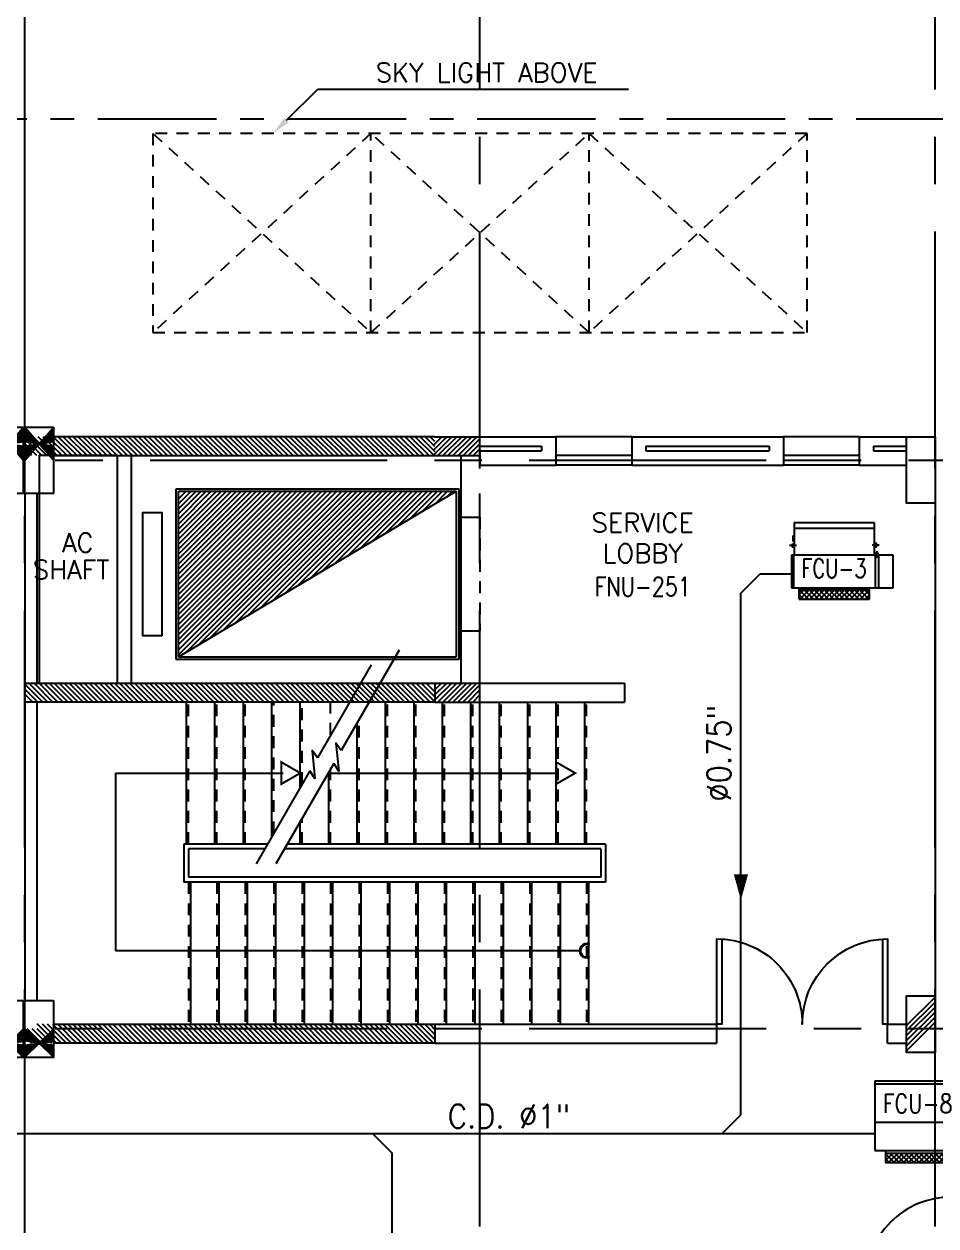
# Model space of a CAD drawing. Extents: x 417866242 to 417866469, y 43498047 to 43498124.
# Drawn here: x 417866416.33 to 417866425.95, y 43498082.73 to 43498095.41 of the extents above; entities that cross this region are included whole.
import ezdxf
from ezdxf.enums import TextEntityAlignment as Align

# ---------------------------------------------------------------- set-up
doc = ezdxf.new("R2010")
doc.units = 0
doc.header["$MEASUREMENT"] = 0
for name, pattern in [('CENTER', [2, 1.25, -0.25, 0.25, -0.25]), ('CENTERX2', [4, 2.5, -0.5, 0.5, -0.5]), ('HIDDEN2', [0.1875, 0.125, -0.0625])]:
    doc.linetypes.add(name, pattern=pattern)
doc.layers.get('0').update_dxf_attribs({"linetype": 'CONTINUOUS'})
for name, color, linetype in [('AC-CD', 6, 'CONTINUOUS'), ('AC-TEXT', 2, 'CONTINUOUS'), ('AXES', 11, 'CENTERX2'), ('AXES1', 11, 'CENTER'), ('COL', 11, 'CONTINUOUS'), ('DOOR', 11, 'CONTINUOUS'), ('EJ', 11, 'CONTINUOUS'), ('FCU', 6, 'CONTINUOUS'), ('HAT', 11, 'CONTINUOUS'), ('HIDDEN', 11, 'HIDDEN2'), ('INSUL', 11, 'CONTINUOUS'), ('LIFTS', 11, 'CONTINUOUS'), ('M-TEXT', 2, 'CONTINUOUS'), ('P-SOLIDWASTE', 6, 'CONTINUOUS'), ('RM-IND', 11, 'CONTINUOUS'), ('RM-NAME', 11, 'CONTINUOUS'), ('RM-NO', 11, 'CONTINUOUS'), ('ROOF', 11, 'CONTINUOUS'), ('SHAFT', 11, 'CONTINUOUS'), ('STR', 11, 'CONTINUOUS'), ('STR-H', 11, 'HIDDEN2'), ('WALL', 11, 'CONTINUOUS'), ('WIN', 11, 'CONTINUOUS')]:
    doc.layers.add(name, color=color, linetype=linetype)
doc.styles.add('ROMANS', font='ROMANS.shx', dxfattribs={"width": 0.6})
pattern_1 = [(45, (417590363.5455177, 43440754.82585952), (-0.02651650429449553, 0.02651650429449554), [])]
pattern_2 = [(135, (417866523.7411379, 43498044.99637684), (0.02651650429449553, 0.02651650429449554), [])]

# ---------------------------------------------------------------- blocks, each defined once
blk = doc.blocks.new('A$C376C1807')
at = {"layer": 'DOOR'}
for p, q in [((8.381903171539307e-08, 0.8999999298903276), (8.381903171539307e-08, 0.8499999298874172)), ((0.900000083813211, 0.8999999298903276), (8.381903171539307e-08, 0.8999999298903276)), ((8.381903171539307e-08, 0.8499999298874172), (0.8986101215996314, 0.8499999298874172))]:
    blk.add_line(p, q, dxfattribs=at)
blk.add_arc((8.381903171539307e-08, 0.8999999298830517), 0.8999999999941792, 270, 4.168816632087861e-10, dxfattribs=at)
blk = doc.blocks.new('C11')
at = {"layer": 'HAT'}
h = blk.add_hatch(dxfattribs=at)
h.set_pattern_fill('ANSI31', color=256, scale=300, style=0)
h.set_pattern_definition([(45, (-248556.1822811713, -75061.0053373936), (-26.51650429449553, 26.51650429449553), [])])
h.paths.add_polyline_path([(300.0000000000291, 700), (-2.91038304567337e-11, 700), (0, 349.9999999998981), (300.0000000000291, 349.9999999998981)])
h.paths.add_polyline_path([(300, 349.9999999998981), (-2.91038304567337e-11, 349.9999999998981), (-2.91038304567337e-11, 0), (300.0000000000291, 0)])
at = {"layer": 'COL'}
blk.add_lwpolyline([(300.0000000000291, 700), (299.9999999999709, 0), (0, 0), (0, 700)], close=True, dxfattribs=at)
blk = doc.blocks.new('C11D')
at = {"layer": 'COL', "linetype": 'ByBlock'}
for p in [(-320.0000000003783, 0), (0, 0)]:
    blk.add_blockref('C11', p, dxfattribs=at)
blk = doc.blocks.new('C5V')
at = {"layer": 'HAT'}
h = blk.add_hatch(dxfattribs=at)
h.set_pattern_fill('ANSI31', color=256, scale=300, style=0)
h.set_pattern_definition([(45, (-249196.1822811713, -54711.00533739357), (-26.51650429449553, 26.51650429449553), [])])
h.paths.add_polyline_path([(-19.9999999999709, 600.0000000000073), (-320, 600.0000000000073), (-320.0000000000291, 299.99999999992), (-19.99999999991269, 299.99999999992)])
h.paths.add_polyline_path([(-19.9999999999709, 299.9999999999127), (-320, 299.9999999999127), (-320, 7.275957614183426e-12), (-19.99999999994179, 7.275957614183426e-12)])
h = blk.add_hatch(dxfattribs=at)
h.set_pattern_fill('ANSI31', color=256, scale=300, style=0)
h.set_pattern_definition([(45, (-248876.1822811713, -54711.00533739358), (-26.51650429449553, 26.51650429449553), [])])
h.paths.add_polyline_path([(300.0000000000582, 600), (2.91038304567337e-11, 600), (0, 299.9999999999127), (300.0000000001164, 299.9999999999127)])
h.paths.add_polyline_path([(300.0000000000582, 299.9999999999054), (2.91038304567337e-11, 299.9999999999054), (2.91038304567337e-11, 0), (300.0000000000873, 0)])
at = {"layer": 'COL'}
for points in [[(-19.99999999994179, 600.0000000000073), (-19.99999999994179, 7.275957614183426e-12), (-320.0000000000291, 7.275957614183426e-12), (-320.0000000000291, 600.0000000000073)], [(300.0000000000873, 600), (300.0000000000873, 0), (0, 0), (0, 600)]]:
    blk.add_lwpolyline(points, close=True, dxfattribs=at)
blk = doc.blocks.new('D180')
at = {"layer": 'DOOR'}
blk.add_lwpolyline([(850.0000000000009, 898.6100377805715), (850.0000000000009, -2.842170943040401e-14), (900.0000000000009, -2.842170943040401e-14), (900.0000000000009, 900, 0.4142135623730951), (-8.668621376273222e-13, -2.842170943040401e-14, 0.4142135623730951), (-900.0000000000009, 900), (-900.0000000000009, -2.842170943040401e-14), (-850.0000000000009, -2.842170943040401e-14), (-850.0000000000009, 898.6100377805715)], format="xyb", dxfattribs=at)
blk = doc.blocks.new('*X98')
at = {"color": 0}
for p, q in [((16890.47746209932, -2466.570672882412), (16943.4517006644, -2413.596434317336)), ((16890.47746209932, -2519.603681471403), (16990.47746209933, -2419.603681471401)), ((16990.47746209933, -2565.49912589376), (16890.47746209932, -2465.499125893757)), ((16890.47746209932, -2572.636690060394), (16990.47746209933, -2472.636690060392)), ((16990.47746209933, -2618.532134482751), (16890.47746209932, -2518.532134482748)), ((16890.47746209932, -2625.669698649385), (16990.47746209933, -2525.669698649383)), ((16990.47746209933, -2512.466117304769), (16891.6077791119, -2413.596434317336)), ((16990.47746209933, -2459.433108715778), (16944.64078770089, -2413.596434317336)), ((16990.47746209933, -2671.565143071742), (16890.47746209932, -2571.565143071739)), ((16890.47746209932, -2678.702707238376), (16990.47746209933, -2578.702707238374)), ((16990.47746209933, -2724.598151660733), (16890.47746209932, -2624.59815166073)), ((16890.47746209932, -2731.735715827367), (16990.47746209933, -2631.735715827365)), ((16990.47746209933, -2777.631160249724), (16890.47746209932, -2677.631160249721)), ((16890.47746209932, -2784.768724416358), (16990.47746209933, -2684.768724416357)), ((16990.47746209933, -2830.664168838715), (16890.47746209932, -2730.664168838713)), ((16890.47746209932, -2837.801733005349), (16990.47746209933, -2737.801733005348)), ((16990.47746209933, -2883.697177427706), (16890.47746209932, -2783.697177427704)), ((16890.47746209932, -2890.83474159434), (16990.47746209933, -2790.834741594339)), ((16990.47746209933, -2936.730186016697), (16890.47746209932, -2836.730186016694)), ((16890.47746209932, -2943.867750183331), (16990.47746209933, -2843.86775018333)), ((16990.47746209933, -2989.763194605689), (16890.47746209932, -2889.763194605686)), ((16890.47746209932, -2996.900758772323), (16990.47746209933, -2896.900758772321)), ((16990.47746209933, -3042.796203194679), (16890.47746209932, -2942.796203194677)), ((16890.47746209932, -3049.933767361314), (16990.47746209933, -2949.933767361312)), ((16990.47746209933, -3095.82921178367), (16890.47746209932, -2995.829211783668)), ((16890.47746209932, -3102.966775950305), (16990.47746209933, -3002.966775950303)), ((16990.47746209933, -3148.862220372662), (16890.47746209932, -3048.862220372659)), ((16943.52866745501, -3154.946434317336), (16890.47746209932, -3101.89522896165)), ((16891.53081232129, -3154.946434317336), (16990.47746209933, -3055.999784539294)), ((16944.56382091028, -3154.946434317336), (16990.47746209933, -3109.032793128285))]:
    blk.add_line(p, q, dxfattribs=at)
blk = doc.blocks.new('*X14')
at = {"color": 0}
for p, q in [((-750.2433014437457, 2537.8032310737), (-672.2561432365363, 2615.790389280909)), ((-750.243301443746, 2590.836239662691), (-725.2891518255274, 2615.790389280909)), ((-659.6350886662223, 2515.790389280909), (-750.2433014437461, 2606.398602058433)), ((-712.6680972552134, 2515.790389280909), (-750.2433014437458, 2553.365593469442)), ((-719.2231346475452, 2515.790389280909), (-619.2231346475452, 2615.790389280909)), ((-606.6020800772312, 2515.790389280909), (-706.6020800772312, 2615.790389280909)), ((-666.190126058554, 2515.790389280909), (-566.1901260585541, 2615.790389280909)), ((-553.5690714882402, 2515.790389280909), (-653.5690714882402, 2615.790389280909)), ((-613.157117469563, 2515.790389280909), (-513.1571174695631, 2615.790389280909)), ((-500.5360628992491, 2515.790389280909), (-600.5360628992491, 2615.790389280909)), ((-560.124108880572, 2515.790389280909), (-460.124108880572, 2615.790389280909)), ((-447.5030543102581, 2515.790389280909), (-547.503054310258, 2615.790389280909)), ((-507.0911002915809, 2515.790389280909), (-407.0911002915809, 2615.790389280909)), ((-394.470045721267, 2515.790389280909), (-494.470045721267, 2615.790389280909)), ((-454.0580917025898, 2515.790389280909), (-354.0580917025898, 2615.790389280909)), ((-341.4370371322759, 2515.790389280909), (-441.4370371322759, 2615.790389280909)), ((-401.0250831135987, 2515.790389280909), (-301.0250831135988, 2615.790389280909)), ((-288.4040285432848, 2515.790389280909), (-388.4040285432848, 2615.790389280909)), ((-347.9920745246076, 2515.790389280909), (-247.9920745246077, 2615.790389280909)), ((-235.3710199542938, 2515.790389280909), (-335.3710199542938, 2615.790389280909)), ((-294.9590659356166, 2515.790389280909), (-194.9590659356166, 2615.790389280909)), ((-182.3380113653027, 2515.790389280909), (-282.3380113653027, 2615.790389280909)), ((-241.9260573466255, 2515.790389280909), (-141.9260573466256, 2615.790389280909)), ((-129.3050027763116, 2515.790389280909), (-229.3050027763116, 2615.790389280909)), ((-188.8930487576345, 2515.790389280909), (-88.89304875763449, 2615.790389280909)), ((-76.27199418732056, 2515.790389280909), (-176.2719941873206, 2615.790389280909)), ((-135.8600401686434, 2515.790389280909), (-35.86004016864342, 2615.790389280909)), ((-23.23898559832949, 2515.790389280909), (-123.2389855983295, 2615.790389280909)), ((-82.82703157965233, 2515.790389280909), (17.17296842034765, 2615.790389280909)), ((29.79402299066158, 2515.790389280909), (-70.2059770093384, 2615.790389280909)), ((-29.79402299066158, 2515.790389280909), (70.2059770093384, 2615.790389280909)), ((82.82703157965233, 2515.790389280909), (-17.17296842034765, 2615.790389280909)), ((23.23898559832949, 2515.790389280909), (123.2389855983295, 2615.790389280909)), ((135.8600401686434, 2515.790389280909), (35.86004016864342, 2615.790389280909)), ((76.27199418732056, 2515.790389280909), (176.2719941873206, 2615.790389280909)), ((188.8930487576345, 2515.790389280909), (88.89304875763449, 2615.790389280909)), ((129.3050027763116, 2515.790389280909), (214.7566985562537, 2601.242085060851)), ((214.7566985562536, 2542.959748071281), (141.9260573466256, 2615.790389280909)), ((182.3380113653027, 2515.790389280909), (214.7566985562536, 2548.20907647186)), ((214.7566985562537, 2595.992756660272), (194.9590659356166, 2615.790389280909))]:
    blk.add_line(p, q, dxfattribs=at)
blk = doc.blocks.new('WAP16')
at = {"color": 6}
for p, q in [((-597, 0), (-597, -737)), ((-597, 0), (597, 0)), ((597, 0), (597, -737)), ((-597, -437), (597, -437)), ((-597, -737), (597, -737))]:
    blk.add_line(p, q, dxfattribs=at)
at = {"color": 3}
for p, q in [((-597, -32), (597, -32)), ((597, -437), (835, -437)), ((835, -437), (835, -737)), ((597, -562.0173622146249), (670.3489288687706, -562.0173622146249)), ((-482.5, -737), (-482.5, -862)), ((482.5, -737), (482.5, -862)), ((597, -737), (835, -737)), ((-482.5, -762), (482.5, -762)), ((-482.5, -862), (482.5, -862))]:
    blk.add_line(p, q, dxfattribs=at)
at = {"color": 11}
blk.add_blockref('*X14', (267.7433014512062, -3377.790389284492), dxfattribs=at)
blk = doc.blocks.new('RM1')
at = {"layer": 'RM-NAME', "style": 'ROMANS'}
for tag, p in [('ROOMNAME1', (0, 323.8095238059759)), ('ROOMNAME2', (0, 0))]:
    blk.add_attdef(tag, text='', height=200, dxfattribs=at).set_placement(p, align=Align.MIDDLE)

msp = doc.modelspace()

# ---------------------------------------------------------------- hatches: boundary and pattern name
at = {"layer": 'HAT'}
h = msp.add_hatch(dxfattribs=at)
h.set_pattern_fill('ANSI31', color=256, scale=0.3, style=0)
h.set_pattern_definition(pattern_2)
h.paths.add_polyline_path([(417866419.9410165, 43498091.05878641), (417866420.6660165, 43498091.05878641), (417866420.6660165, 43498090.85878641), (417866419.9410165, 43498090.85878641)])
h.paths.add_polyline_path([(417866418.7410165, 43498091.05878641), (417866419.9410165, 43498091.05878641), (417866419.9410165, 43498090.85878641), (417866418.7410165, 43498090.85878641)])
h.paths.add_polyline_path([(417866417.5410165, 43498091.05878641), (417866418.7410165, 43498091.05878641), (417866418.7410165, 43498090.85878641), (417866417.5410165, 43498090.85878641)])
h.paths.add_polyline_path([(417866416.3410165, 43498091.05878641), (417866417.5410165, 43498091.05878641), (417866417.5410165, 43498090.85878641), (417866416.3410165, 43498090.85878641)])
h = msp.add_hatch(dxfattribs=at)
h.set_pattern_fill('ANSI31', color=256, scale=0.3, style=0)
h.set_pattern_definition(pattern_1)
h.paths.add_polyline_path([(417866421.1410165, 43498091.05878641), (417866420.6567662, 43498091.05878641), (417866420.6567662, 43498090.85878641), (417866421.1410165, 43498090.85878641), (417866421.1410165, 43498090.91952882)])
h = msp.add_hatch(dxfattribs=at)
h.set_pattern_fill('ANSI31', color=256, scale=0.3, style=0)
h.set_pattern_definition(pattern_1)
h.paths.add_polyline_path([(417866418.7410165, 43498090.48378641), (417866417.9598536, 43498090.48378641), (417866417.9598536, 43498089.60878641), (417866418.7410165, 43498089.60878641)])
h.paths.add_polyline_path([(417866419.9410165, 43498090.48378641), (417866418.7410165, 43498090.48378641), (417866418.7410165, 43498089.60878641), (417866419.4247183, 43498089.60878641), (417866419.9410165, 43498089.91688265)])
h.paths.add_polyline_path([(417866418.7410165, 43498089.60878641), (417866417.9598536, 43498089.60878641), (417866417.9598536, 43498088.73464193), (417866418.7410165, 43498089.20079368)])
h.paths.add_polyline_path([(417866419.4247183, 43498089.60878641), (417866418.7410165, 43498089.60878641), (417866418.7410165, 43498089.20079368)])
h.paths.add_polyline_path([(417866420.8910165, 43498090.48378641), (417866419.9410165, 43498090.48378641), (417866419.9410165, 43498089.91688265)])
h.paths.add_polyline_path([(417866419.5797361, 43498089.50021498), (417866419.5797361, 43498089.81735784), (417866419.7597361, 43498089.81735784), (417866419.7597361, 43498089.50021498)], flags=9)
h = msp.add_hatch(dxfattribs=at)
h.set_pattern_fill('ANSI31', color=256, scale=0.3, style=0)
h.set_pattern_definition([(135, (417866716.7071988, 43497935.08905244), (0.02651650429449553, 0.02651650429449554), [])])
h.paths.add_polyline_path([(417866416.3410165, 43498088.25878641), (417866416.3410165, 43498088.45878641), (417866420.6660165, 43498088.45878641), (417866420.6660165, 43498088.25878641)])
h = msp.add_hatch(dxfattribs=at)
h.set_pattern_fill('ANSI31', color=256, scale=0.3, style=0)
h.set_pattern_definition(pattern_1)
h.paths.add_polyline_path([(417866421.1410165, 43498088.45878641), (417866420.6676539, 43498088.45878641), (417866420.6676539, 43498088.40878641), (417866421.1410165, 43498088.40878641)])
h.paths.add_polyline_path([(417866421.1410165, 43498088.40878641), (417866420.6676539, 43498088.40878641), (417866420.6676539, 43498088.25878641), (417866421.1410165, 43498088.25878641)])
h = msp.add_hatch(dxfattribs=at)
h.set_pattern_fill('ANSI31', color=256, scale=0.3, style=0)
h.set_pattern_definition([(45, (417866125.1048342, 43498029.79778107), (-0.02651650429449553, 0.02651650429449554), [])])
h.paths.add_polyline_path([(417866425.9410165, 43498085.15878641), (417866425.6410165, 43498085.15878641), (417866425.6410165, 43498084.80878641), (417866425.9410165, 43498084.80878641)])
h.paths.add_polyline_path([(417866425.9410165, 43498084.80878641), (417866425.6410165, 43498084.80878641), (417866425.6410165, 43498084.55878641), (417866425.9410165, 43498084.55878641)])
h = msp.add_hatch(dxfattribs=at)
h.set_pattern_fill('ANSI31', color=256, scale=0.3, style=0)
h.set_pattern_definition(pattern_2)
h.paths.add_polyline_path([(417866419.9410165, 43498084.80878641), (417866420.6660165, 43498084.80878641), (417866420.6660165, 43498084.65878641), (417866419.9410165, 43498084.65878641)])
h.paths.add_polyline_path([(417866419.9410165, 43498084.85878641), (417866420.6660165, 43498084.85878641), (417866420.6660165, 43498084.80878641), (417866419.9410165, 43498084.80878641)])
h.paths.add_polyline_path([(417866418.7410165, 43498084.80878641), (417866419.9410165, 43498084.80878641), (417866419.9410165, 43498084.65878641), (417866418.7410165, 43498084.65878641)])
h.paths.add_polyline_path([(417866418.7410165, 43498084.85878641), (417866419.9410165, 43498084.85878641), (417866419.9410165, 43498084.80878641), (417866418.7410165, 43498084.80878641)])
h.paths.add_polyline_path([(417866417.5410165, 43498084.80878641), (417866418.7410165, 43498084.80878641), (417866418.7410165, 43498084.65878641), (417866417.5410165, 43498084.65878641)])
h.paths.add_polyline_path([(417866417.5410165, 43498084.85878641), (417866418.7410165, 43498084.85878641), (417866418.7410165, 43498084.80878641), (417866417.5410165, 43498084.80878641)])
h.paths.add_polyline_path([(417866416.3410165, 43498084.80878641), (417866417.5410165, 43498084.80878641), (417866417.5410165, 43498084.65878641), (417866416.3410165, 43498084.65878641)])
h.paths.add_polyline_path([(417866416.4652867, 43498084.85878641), (417866417.5410165, 43498084.85878641), (417866417.5410165, 43498084.80878641), (417866416.4652867, 43498084.80878641)])

# ---------------------------------------------------------------- linework, layer by layer
at = {"layer": 'AC-CD'}
for p, q in [((417866423.8935648, 43498089.40879776), (417866424.0935647, 43498089.60879776)), ((417866424.427861, 43498089.60879776), (417866424.0935647, 43498089.60879776)), ((417866423.8935648, 43498083.9016654), (417866423.8935648, 43498089.40879776)), ((417866423.6935648, 43498083.70166537), (417866423.8935648, 43498083.9016654)), ((417866425.3052565, 43498083.70166536), (417866403.5682586, 43498083.70166537)), ((417866420.0119507, 43498083.70166537), (417866420.2119507, 43498083.50166537)), ((417866420.2119507, 43498083.50166537), (417866420.2119507, 43498076.23616316))]:
    msp.add_line(p, q, dxfattribs=at)
at = {"layer": 'AXES'}
for p, q in [((417866421.1410165, 43498046.72449277), (417866421.1410165, 43498123.53716789)), ((417866416.3410165, 43498046.72449277), (417866416.3410165, 43498123.18716789)), ((417866425.9410165, 43498046.72449277), (417866425.9410165, 43498123.18716789)), ((417866468.1610165, 43498090.80878641), (417866400.1210165, 43498090.80878641)), ((417866468.1610165, 43498084.80878641), (417866400.1210165, 43498084.80878641))]:
    msp.add_line(p, q, dxfattribs=at)
at = {"layer": 'AXES1'}
msp.add_line((417866458.3610165, 43498094.40878641), (417866400.1210165, 43498094.40878641), dxfattribs=at)
at = {"layer": 'COL'}
for p, q in [((417866416.3410165, 43498091.05878641), (417866416.3410165, 43498090.85878641)), ((417866420.6660165, 43498091.05878641), (417866416.6410165, 43498091.05878641)), ((417866416.6410165, 43498090.85878641), (417866421.1410165, 43498090.85878641))]:
    msp.add_line(p, q, dxfattribs=at)
for points in [[(417866420.6660165, 43498088.25878641), (417866416.3410165, 43498088.25878641), (417866416.3410165, 43498088.45878641), (417866420.6660165, 43498088.45878641)], [(417866425.9410165, 43498085.15878641), (417866425.9410165, 43498084.55878641), (417866425.6410165, 43498084.55878641), (417866425.6410165, 43498085.15878641)]]:
    msp.add_lwpolyline(points, close=True, dxfattribs=at)
for points in [[(417866416.4652867, 43498084.85878641), (417866416.4737744, 43498084.85878641)], [(417866416.6410165, 43498084.85878641), (417866420.6660165, 43498084.85878641), (417866420.6660165, 43498084.65878641), (417866416.6410165, 43498084.65878641)]]:
    msp.add_lwpolyline(points, dxfattribs=at)
at = {"layer": 'EJ'}
for p, q in [((417866416.3410165, 43498090.45878641), (417866416.3410165, 43498085.10878641)), ((417866416.3410165, 43498081.45878641), (417866416.3410165, 43498084.55878641))]:
    msp.add_line(p, q, dxfattribs=at)
at = {"layer": 'FCU', "color": 6}
for p, q in [((417866424.456436, 43498090.15444711), (417866425.300936, 43498090.15444711)), ((417866424.456436, 43498090.15444711), (417866424.456436, 43498089.8083721)), ((417866425.300936, 43498090.15444711), (417866425.300936, 43498089.8083721)), ((417866424.427861, 43498089.8083721), (417866424.427861, 43498089.4654721)), ((417866425.347786, 43498089.8083721), (417866424.427861, 43498089.8083721)), ((417866425.347786, 43498089.4654721), (417866425.347786, 43498089.8083721)), ((417866424.427861, 43498089.4654721), (417866425.347786, 43498089.4654721))]:
    msp.add_line(p, q, dxfattribs=at)
at = {"layer": 'FCU', "color": 3}
for p, q in [((417866424.456436, 43498090.0941221), (417866425.300936, 43498090.0941221)), ((417866424.4414361, 43498090.01281139), (417866424.456436, 43498090.01281139)), ((417866424.4414361, 43498090.01281139), (417866424.4414361, 43498089.9578771)), ((417866424.4065018, 43498089.91234711), (417866424.4792058, 43498089.91234711)), ((417866424.426436, 43498089.92234711), (417866424.426436, 43498089.9023471)), ((417866424.426436, 43498089.92234711), (417866424.456436, 43498089.92234711)), ((417866424.426436, 43498089.9023471), (417866424.456436, 43498089.9023471)), ((417866424.4414361, 43498089.9578771), (417866424.456436, 43498089.9578771)), ((417866424.4414361, 43498089.93306807), (417866424.4414361, 43498089.8853882)), ((417866425.3508703, 43498089.91234711), (417866425.2781662, 43498089.91234711)), ((417866425.330936, 43498089.92234711), (417866425.300936, 43498089.92234711)), ((417866425.330936, 43498089.9023471), (417866425.300936, 43498089.9023471)), ((417866425.315936, 43498089.94214994), (417866425.315936, 43498089.8853882)), ((417866425.326336, 43498089.8494531), (417866425.326336, 43498089.78116439)), ((417866425.330936, 43498089.92234711), (417866425.330936, 43498089.9023471)), ((417866424.4482682, 43498089.8083721), (417866424.4482682, 43498089.4654721)), ((417866425.3091038, 43498089.8083721), (417866425.3091038, 43498089.4654721)), ((417866425.336336, 43498089.83337211), (417866425.316336, 43498089.83337211)), ((417866425.316336, 43498089.83337211), (417866425.316336, 43498089.8083721)), ((417866425.336336, 43498089.83337211), (417866425.336336, 43498089.8083721)), ((417866425.500186, 43498089.8083721), (417866425.347786, 43498089.8083721)), ((417866425.500186, 43498089.4654721), (417866425.500186, 43498089.8083721)), ((417866424.508011, 43498089.34324711), (417866424.508011, 43498089.4654721)), ((417866425.249361, 43498089.34324711), (417866425.249361, 43498089.4654721)), ((417866425.347786, 43498089.4654721), (417866425.500186, 43498089.4654721)), ((417866424.508011, 43498089.4432471), (417866425.249361, 43498089.4432471)), ((417866424.508011, 43498089.34324711), (417866425.249361, 43498089.34324711))]:
    msp.add_line(p, q, dxfattribs=at)
at = {"layer": 'HIDDEN'}
for p, q in [((417866417.6910166, 43498094.25878641), (417866419.9910165, 43498092.15878641)), ((417866419.9910165, 43498094.25878641), (417866417.6910166, 43498092.15878641)), ((417866417.6910166, 43498094.25878641), (417866417.6910166, 43498092.15878641)), ((417866424.5910165, 43498094.25878641), (417866417.6910166, 43498094.25878641)), ((417866419.9910165, 43498092.15878641), (417866419.9910165, 43498094.25878641)), ((417866419.9910165, 43498092.15878641), (417866419.9910165, 43498094.25878641)), ((417866419.9910165, 43498092.15878641), (417866422.2910165, 43498094.25878641)), ((417866422.2910165, 43498092.15878641), (417866419.9910165, 43498094.25878641)), ((417866422.2910165, 43498092.15878641), (417866422.2910165, 43498094.25878641)), ((417866422.2910165, 43498092.15878641), (417866422.2910165, 43498094.25878641)), ((417866422.2910165, 43498094.25878641), (417866424.5910165, 43498092.15878641)), ((417866424.5910165, 43498094.25878641), (417866422.2910165, 43498092.15878641)), ((417866424.5910165, 43498092.15878641), (417866424.5910165, 43498094.25878641)), ((417866417.6910166, 43498092.15878641), (417866424.5910165, 43498092.15878641)), ((417866421.1410165, 43498090.20878641), (417866421.1410165, 43498089.00878641))]:
    msp.add_line(p, q, dxfattribs=at)
at = {"layer": 'INSUL'}
for p, q in [((417866421.1410165, 43498090.95878641), (417866421.7910165, 43498090.95878641)), ((417866421.1410165, 43498090.90878641), (417866421.7910165, 43498090.90878641)), ((417866421.7910165, 43498090.95878641), (417866421.7910165, 43498090.90878641)), ((417866422.8910165, 43498090.95878641), (417866422.8910165, 43498090.90878641)), ((417866422.8910165, 43498090.95878641), (417866424.1910165, 43498090.95878641)), ((417866422.8910165, 43498090.90878641), (417866424.1910165, 43498090.90878641)), ((417866424.1910165, 43498090.95878641), (417866424.1910165, 43498090.90878641)), ((417866425.2910165, 43498090.95878641), (417866425.6410165, 43498090.95878641)), ((417866425.2910165, 43498090.95878641), (417866425.2910165, 43498090.90878641)), ((417866425.2910165, 43498090.90878641), (417866425.6410165, 43498090.90878641))]:
    msp.add_line(p, q, dxfattribs=at)
at = {"layer": 'LIFTS'}
for p, q in [((417866417.9348537, 43498090.50878641), (417866420.9160165, 43498090.50878641)), ((417866417.9348537, 43498088.70878641), (417866417.9348537, 43498090.50878641)), ((417866417.9598536, 43498088.73464194), (417866420.8910165, 43498090.48378641)), ((417866417.9598536, 43498090.48378641), (417866420.8910165, 43498090.48378641)), ((417866417.9598536, 43498088.73378641), (417866417.9598536, 43498090.48378641)), ((417866420.8910165, 43498090.48378641), (417866420.8910165, 43498088.73378641)), ((417866420.9160165, 43498090.50878641), (417866420.9160165, 43498088.70878641)), ((417866420.9410165, 43498089.00878641), (417866420.9410165, 43498090.20878641)), ((417866420.9160165, 43498088.70878641), (417866417.9348537, 43498088.70878641)), ((417866420.8910165, 43498088.73378641), (417866417.9598536, 43498088.73378641))]:
    msp.add_line(p, q, dxfattribs=at)
msp.add_lwpolyline([(417866417.7848536, 43498088.95878641), (417866417.5848536, 43498088.95878641), (417866417.5848536, 43498090.25878641), (417866417.7848536, 43498090.25878641)], close=True, dxfattribs=at)
at = {"layer": 'P-SOLIDWASTE'}
for points in [[(417866423.8935648, 43498086.16779378, 0, 0.1500000000000001, 0), (417866423.8935648, 43498086.44066212, 0.1500000000000001, 0.1500000000000001, 0)], [(417866422.1877154, 43498083.70166536, 0, 0.1500000000000001, 0), (417866422.4605837, 43498083.70166536, 0.1500000000000001, 0.1500000000000001, 0)]]:
    msp.add_lwpolyline(points, format="xyseb", dxfattribs=at)
at = {"layer": 'RM-IND'}
for p, q in [((417866419.1000762, 43498094.39986173), (417866419.428517, 43498094.7267012)), ((417866419.428517, 43498094.7267012), (417866419.9414697, 43498094.7267012)), ((417866419.9414697, 43498094.7267012), (417866422.7081363, 43498094.7267012))]:
    msp.add_line(p, q, dxfattribs=at)
msp.add_solid([(417866419.1235888, 43498094.37623398), (417866419.0765637, 43498094.42348949), (417866418.9583097, 43498094.25878641)], dxfattribs=at)
at = {"layer": 'ROOF'}
msp.add_line((417866416.3410165, 43498091.15878641), (417866416.3410165, 43498102.70878641), dxfattribs=at)
at = {"layer": 'SHAFT'}
msp.add_lwpolyline([(417866417.3160165, 43498090.85878641), (417866416.4910165, 43498090.85878641), (417866416.4910165, 43498088.45878641), (417866417.3160165, 43498088.45878641)], close=True, dxfattribs=at)
at = {"layer": 'STR'}
for p, q in [((417866420.2878523, 43498088.80525178), (417866419.6765709, 43498087.74648125)), ((417866419.9918821, 43498088.6512389), (417866419.4250603, 43498087.66947482)), ((417866418.0452856, 43498086.75878641), (417866418.0452856, 43498088.25878641)), ((417866418.3452855, 43498086.75878641), (417866418.3452855, 43498088.25878641)), ((417866418.6452855, 43498086.75878641), (417866418.6452855, 43498088.25878641)), ((417866418.9452856, 43498086.83848058), (417866418.9452856, 43498088.25878641)), ((417866419.2452856, 43498087.35809583), (417866419.2452856, 43498088.25878641)), ((417866420.1452855, 43498086.75878641), (417866420.1452855, 43498088.25878641)), ((417866420.4452856, 43498086.75878641), (417866420.4452856, 43498088.25878641)), ((417866420.7452856, 43498086.75878641), (417866420.7452856, 43498088.25878641)), ((417866421.0452856, 43498086.75878641), (417866421.0452856, 43498088.25878641)), ((417866421.3452855, 43498086.75878641), (417866421.3452855, 43498088.25878641)), ((417866421.6452855, 43498086.75878641), (417866421.6452855, 43498088.25878641)), ((417866421.9452856, 43498086.75878641), (417866421.9452856, 43498088.25878641)), ((417866422.2452856, 43498086.75878641), (417866422.2452856, 43498088.25878641)), ((417866419.8452855, 43498086.75878641), (417866419.8452855, 43498088.03870357)), ((417866419.597708, 43498087.60988675), (417866418.9864266, 43498086.55111623)), ((417866417.2952867, 43498087.50878641), (417866417.2952867, 43498085.63378641)), ((417866417.2952867, 43498087.50878641), (417866419.0652856, 43498087.50878641)), ((417866419.3461974, 43498087.53288032), (417866418.7793757, 43498086.55111623)), ((417866419.5452856, 43498086.75878641), (417866419.5452856, 43498087.51908832)), ((417866419.5452856, 43498087.50878641), (417866421.9452856, 43498087.50878641)), ((417866419.2452856, 43498086.75878641), (417866419.2452856, 43498086.99947308)), ((417866418.0152856, 43498086.75878641), (417866418.0152856, 43498086.35878641)), ((417866418.8992741, 43498086.75878641), (417866418.0152856, 43498086.75878641)), ((417866418.0652856, 43498086.70878641), (417866418.0652856, 43498086.40878641)), ((417866418.8704066, 43498086.70878641), (417866418.0652856, 43498086.70878641)), ((417866422.4152857, 43498086.70878641), (417866419.0774575, 43498086.70878641)), ((417866422.4652858, 43498086.75878641), (417866419.106325, 43498086.75878641)), ((417866422.4152857, 43498086.70878641), (417866422.4152857, 43498086.40878641)), ((417866422.4652858, 43498086.75878641), (417866422.4652858, 43498086.35878641)), ((417866422.4652858, 43498086.35878641), (417866418.0152856, 43498086.35878641)), ((417866422.4152857, 43498086.40878641), (417866418.0652856, 43498086.40878641)), ((417866418.0852855, 43498086.35878641), (417866418.0852855, 43498084.85878641)), ((417866418.3852856, 43498086.35878641), (417866418.3852856, 43498084.85878641)), ((417866418.6852856, 43498086.35878641), (417866418.6852856, 43498084.85878641)), ((417866418.9852855, 43498086.35878641), (417866418.9852855, 43498084.85878641)), ((417866419.2852855, 43498086.35878641), (417866419.2852855, 43498084.85878641)), ((417866419.5852855, 43498086.35878641), (417866419.5852855, 43498084.85878641)), ((417866419.8852856, 43498086.35878641), (417866419.8852856, 43498084.85878641)), ((417866420.1852856, 43498086.35878641), (417866420.1852856, 43498084.85878641)), ((417866420.4852855, 43498086.35878641), (417866420.4852855, 43498084.85878641)), ((417866420.7852855, 43498086.35878641), (417866420.7852855, 43498084.85878641)), ((417866421.0852855, 43498086.35878641), (417866421.0852855, 43498084.85878641)), ((417866421.3852856, 43498086.35878641), (417866421.3852856, 43498084.85878641)), ((417866421.6852856, 43498086.35878641), (417866421.6852856, 43498084.85878641)), ((417866421.9852855, 43498086.35878641), (417866421.9852855, 43498084.85878641)), ((417866422.2852855, 43498086.35878641), (417866422.2852855, 43498084.85878641)), ((417866422.1902856, 43498085.63378641), (417866417.2952867, 43498085.63378641))]:
    msp.add_line(p, q, dxfattribs=at)
at = {"layer": 'STR', "linetype": 'HIDDEN2'}
msp.add_line((417866419.5652856, 43498087.91235209), (417866419.5652856, 43498088.25878641), dxfattribs=at)
at = {"layer": 'STR'}
for points in [[(417866419.6765709, 43498087.74648125), (417866419.6218365, 43498087.82394496), (417866419.6510474, 43498087.52958656), (417866419.597708, 43498087.60988675)], [(417866419.4250603, 43498087.66947482), (417866419.3703259, 43498087.74693853), (417866419.3995368, 43498087.45258013), (417866419.3461974, 43498087.53288032)]]:
    msp.add_lwpolyline(points, dxfattribs=at)
at = {"layer": 'STR', "const_width": 0.02151219134471617}
for points in [[(417866419.0452856, 43498087.39331636), (417866419.0452856, 43498087.62425646), (417866419.2452856, 43498087.50878641)], [(417866421.9452856, 43498087.39331636), (417866421.9452856, 43498087.62425646), (417866422.1452855, 43498087.50878641)]]:
    msp.add_lwpolyline(points, close=True, dxfattribs=at)
at = {"layer": 'STR'}
for radius, start, end in [(0.07499999999999155, 66.42182266570502, 293.578177334295), (0.065, 62.51357521648271, 297.4864247835172)]:
    msp.add_arc((417866422.2652856, 43498085.63378641), radius, start, end, dxfattribs=at)
at = {"layer": 'STR-H'}
for p, q in [((417866418.0652856, 43498086.75878641), (417866418.0652856, 43498088.25878641)), ((417866418.3652855, 43498086.75878641), (417866418.3652855, 43498088.25878641)), ((417866418.6652855, 43498086.75878641), (417866418.6652855, 43498088.25878641)), ((417866418.9652855, 43498086.8731216), (417866418.9652855, 43498088.25878641)), ((417866419.2652856, 43498087.39273684), (417866419.2652856, 43498088.25878641)), ((417866420.1652855, 43498086.75878641), (417866420.1652855, 43498088.25878641)), ((417866420.4652855, 43498086.75878641), (417866420.4652855, 43498088.25878641)), ((417866420.7652856, 43498086.75878641), (417866420.7652856, 43498088.25878641)), ((417866421.0652856, 43498086.75878641), (417866421.0652856, 43498088.25878641)), ((417866421.3652855, 43498086.75878641), (417866421.3652855, 43498088.25878641)), ((417866421.6652855, 43498086.75878641), (417866421.6652855, 43498088.25878641)), ((417866421.9652855, 43498086.75878641), (417866421.9652855, 43498088.25878641)), ((417866422.2652856, 43498086.75878641), (417866422.2652856, 43498088.25878641)), ((417866419.8652855, 43498086.75878641), (417866419.8652855, 43498088.07334458)), ((417866419.5652856, 43498086.75878641), (417866419.5652856, 43498087.55372934)), ((417866419.2652856, 43498086.75878641), (417866419.2652856, 43498087.0341141)), ((417866418.0652856, 43498086.35878641), (417866418.0652856, 43498084.85878641)), ((417866418.3652855, 43498086.35878641), (417866418.3652855, 43498084.85878641)), ((417866418.6652855, 43498086.35878641), (417866418.6652855, 43498084.85878641)), ((417866418.9652855, 43498086.35878641), (417866418.9652855, 43498084.85878641)), ((417866419.2652856, 43498086.35878641), (417866419.2652856, 43498084.85878641)), ((417866419.5652856, 43498086.35878641), (417866419.5652856, 43498084.85878641)), ((417866419.8652855, 43498086.35878641), (417866419.8652855, 43498084.85878641)), ((417866420.1652855, 43498086.35878641), (417866420.1652855, 43498084.85878641)), ((417866420.4652855, 43498086.35878641), (417866420.4652855, 43498084.85878641)), ((417866420.7652856, 43498086.35878641), (417866420.7652856, 43498084.85878641)), ((417866421.0652856, 43498086.35878641), (417866421.0652856, 43498084.85878641)), ((417866421.3652855, 43498086.35878641), (417866421.3652855, 43498084.85878641)), ((417866421.6652855, 43498086.35878641), (417866421.6652855, 43498084.85878641)), ((417866421.9652855, 43498086.35878641), (417866421.9652855, 43498084.85878641)), ((417866422.2652856, 43498086.35878641), (417866422.2652856, 43498084.85878641))]:
    msp.add_line(p, q, dxfattribs=at)
at = {"layer": 'WALL'}
for p, q in [((417866420.6660165, 43498091.05878641), (417866421.9410165, 43498091.05878641)), ((417866421.9410165, 43498091.05878641), (417866421.9410165, 43498090.75878641)), ((417866422.7410165, 43498091.05878641), (417866422.7410165, 43498090.75878641)), ((417866422.7410165, 43498091.05878641), (417866424.3410165, 43498091.05878641)), ((417866424.3410165, 43498091.05878641), (417866424.3410165, 43498090.75878641)), ((417866425.1410165, 43498091.05878641), (417866425.6410165, 43498091.05878641)), ((417866425.1410165, 43498091.05878641), (417866425.1410165, 43498090.75878641)), ((417866425.2467076, 43498091.05878641), (417866425.2967075, 43498091.05878641)), ((417866425.6153255, 43498091.05878641), (417866425.6653255, 43498091.05878641)), ((417866417.4660165, 43498088.45878641), (417866417.4660165, 43498090.85878641)), ((417866417.4660165, 43498088.60878641), (417866417.4660165, 43498090.85878641)), ((417866420.9410165, 43498090.20878641), (417866420.9410165, 43498090.85878641)), ((417866425.9410165, 43498090.85878641), (417866425.9410165, 43498084.75878641)), ((417866421.1410165, 43498090.75878641), (417866421.9410165, 43498090.75878641)), ((417866422.7410165, 43498090.75878641), (417866424.3410165, 43498090.75878641)), ((417866425.1410165, 43498090.75878641), (417866425.6410165, 43498090.75878641)), ((417866416.4652867, 43498090.45878641), (417866416.4652867, 43498088.45878641)), ((417866421.1410165, 43498090.20878641), (417866421.1410165, 43498090.45878641)), ((417866420.9410165, 43498090.20878641), (417866421.1410165, 43498090.20878641)), ((417866420.9410165, 43498089.00878641), (417866421.1410165, 43498089.00878641)), ((417866420.9410165, 43498088.45878641), (417866420.9410165, 43498089.00878641)), ((417866421.1410165, 43498088.40878641), (417866421.1410165, 43498089.00878641)), ((417866420.6660165, 43498088.45878641), (417866422.6652851, 43498088.45878641)), ((417866422.6652851, 43498088.45878641), (417866422.6652851, 43498088.25878641)), ((417866416.4652867, 43498088.25878641), (417866416.4652867, 43498085.10878641)), ((417866420.6660165, 43498088.25878641), (417866422.6652851, 43498088.25878641)), ((417866420.6660165, 43498084.85878641), (417866423.6410165, 43498084.85878641)), ((417866423.6410165, 43498084.65878641), (417866423.6410165, 43498084.85878641)), ((417866425.4410165, 43498084.65878641), (417866425.4410165, 43498084.85878641)), ((417866425.4410165, 43498084.85878641), (417866425.6410165, 43498084.85878641)), ((417866420.6660165, 43498084.65878641), (417866423.6410165, 43498084.65878641)), ((417866425.4410165, 43498084.65878641), (417866425.6410165, 43498084.65878641))]:
    msp.add_line(p, q, dxfattribs=at)
at = {"layer": 'WALL', "linetype": 'ByBlock', "ltscale": 0.3}
msp.add_line((417866421.1410165, 43498090.91952882), (417866421.1410165, 43498090.75878641), dxfattribs=at)
at = {"layer": 'WIN'}
for p, q in [((417866422.7410165, 43498091.05878641), (417866421.9410165, 43498091.05878641)), ((417866425.1410165, 43498091.05878641), (417866424.3410165, 43498091.05878641)), ((417866422.7410165, 43498090.85878641), (417866421.9410165, 43498090.85878641)), ((417866425.1410165, 43498090.85878641), (417866424.3410165, 43498090.85878641)), ((417866422.7410165, 43498090.80878641), (417866421.9410165, 43498090.80878641)), ((417866422.7410165, 43498090.75878641), (417866421.9410165, 43498090.75878641)), ((417866425.1410165, 43498090.80878641), (417866424.3410165, 43498090.80878641)), ((417866425.1410165, 43498090.75878641), (417866424.3410165, 43498090.75878641))]:
    msp.add_line(p, q, dxfattribs=at)

# ---------------------------------------------------------------- block references
at = {"layer": 'COL', "xscale": 0.0009999871253967285, "yscale": 0.001000002026557922, "zscale": 0.001}
for name, p in [('C11D', (417866416.3410165, 43498090.45878641)), ('C5V', (417866416.3410165, 43498084.50878641))]:
    msp.add_blockref(name, p, dxfattribs=at)
at = {"layer": 'COL', "linetype": 'ByBlock', "xscale": 0.0009999871253967285, "yscale": 0.001000002026557922, "zscale": 0.001}
msp.add_blockref('C11', (417866425.6410165, 43498090.35878641), dxfattribs=at)
at = {"layer": 'DOOR', "linetype": 'Continuous', "rotation": 180}
msp.add_blockref('A$C376C1807', (417866426.1089995, 43498083.03378634), dxfattribs=at)
at = {"layer": 'FCU', "color": 11, "xscale": 0.001000002026557922, "yscale": 0.001000002026557922, "zscale": 0.001, "rotation": 270}
msp.add_blockref('*X98', (417866427.6629574, 43498106.33372457), dxfattribs=at)
at = {"layer": 'FCU', "linetype": 'ByBlock', "xscale": 0.0009999871253967285, "yscale": 0.001000002026557922, "zscale": 0.001}
msp.add_blockref('WAP16', (417866425.9022489, 43498084.26106345), dxfattribs=at)
at = {"layer": 'RM-NO'}
ref = msp.add_blockref('RM1', (417866422.8577644, 43498089.82723554), dxfattribs=dict(at, xscale=-0.0009999871253967285, yscale=0.001000002026557922, zscale=0.001))
ref.add_attrib('ROOMNO', 'FNU-251', dxfattribs={"height": 0.2, "style": 'ROMANS', "width": 0.8}).set_placement((417866422.8577644, 43498089.47723554), align=Align.MIDDLE)
ref.add_attrib('ROOMNAME2', 'LOBBY', dxfattribs={"layer": 'RM-NAME', "height": 0.2, "style": 'ROMANS'}).set_placement((417866422.8577644, 43498089.82723554), align=Align.MIDDLE)
ref.add_attrib('ROOMNAME1', 'SERVICE', dxfattribs={"layer": 'RM-NAME', "height": 0.2, "style": 'ROMANS'}).set_placement((417866422.8577644, 43498090.15104506), align=Align.MIDDLE)
at = {"layer": 'WALL', "xscale": -0.0009999871253967285, "yscale": 0.001000002026557922, "zscale": 0.001}
msp.add_blockref('D180', (417866424.5410165, 43498084.85878641), dxfattribs=at)

# ---------------------------------------------------------------- texts
at = {"layer": 'AC-TEXT', "style": 'ROMANS', "width": 0.9}
msp.add_text(' %%c0.75"', height=0.25, rotation=90, dxfattribs=at).set_placement((417866423.6608245, 43498087.64155248), align=Align.MIDDLE)
msp.add_text('C.D. %%c1"', height=0.25, dxfattribs=at).set_placement((417866421.4476381, 43498083.88691689), align=Align.MIDDLE)
at = {"layer": 'M-TEXT', "linetype": 'ByBlock', "style": 'ROMANS', "width": 0.75}
msp.add_text('FCU-3', height=0.2, dxfattribs=at).set_placement((417866424.5310888, 43498089.56934544))
at = {"layer": 'M-TEXT', "style": 'ROMANS', "width": 0.8}
msp.add_text('FCU-8', height=0.2, dxfattribs=at).set_placement((417866425.3910619, 43498083.92197559))
at = {"layer": 'RM-NAME', "style": 'ROMANS'}
msp.add_text('SKY LIGHT ABOVE', height=0.2, dxfattribs=at).set_placement((417866420.0414697, 43498094.9017012), align=Align.MIDDLE_LEFT)
for s, p in [('AC', (417866416.8973776, 43498089.93993893)), ('SHAFT', (417866416.8265544, 43498089.65654785))]:
    msp.add_text(s, height=0.2, dxfattribs=at).set_placement(p, align=Align.MIDDLE)

doc.saveas('drawing.dxf')
